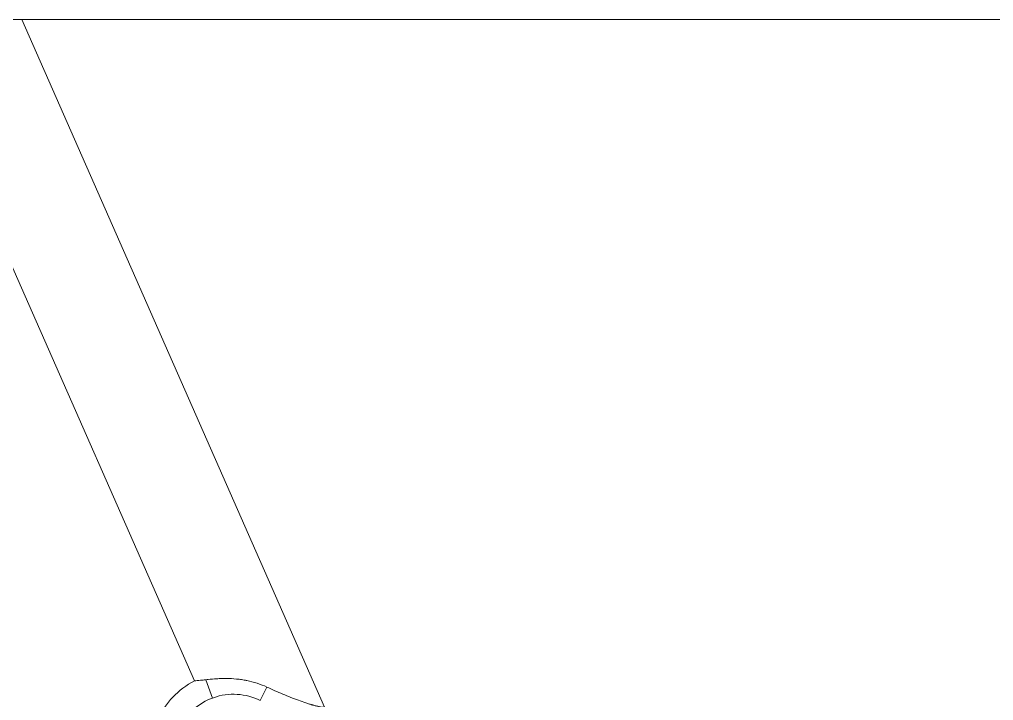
# Model space of a CAD drawing. Header units: millimetres. Extents: x 210 to 1075, y 109 to 733.
# Drawn here: x 577.7 to 671, y 667.6 to 732.8 of the extents above; entities that cross this region are included whole.
import ezdxf

# ---------------------------------------------------------------- set-up
doc = ezdxf.new("R2010")
doc.units = ezdxf.units.MM
doc.layers.add('core', color=7, linetype='Continuous', lineweight=20)

msp = doc.modelspace()

# ---------------------------------------------------------------- linework, layer by layer
at = {"layer": 'core', "lineweight": 18}
for p, q in [((577.917, 732.811), (566.562, 732.811)), ((566.562, 732.811), (594.445, 669.476)), ((606.916, 666.94), (577.917, 732.811)), ((717.557, 732.811), (577.917, 732.811))]:
    msp.add_line(p, q, dxfattribs=at)
at = {"layer": 'core', "lineweight": 13}
for p, q in [((596.182, 667.825), (595.54, 669.577)), ((601.388, 668.875), (600.751, 667.587))]:
    msp.add_line(p, q, dxfattribs=at)
at = {"layer": 'core', "lineweight": 18}
msp.add_arc((598.191, 662.407), 8, 117.91995, 155, dxfattribs=at)
at = {"layer": 'core', "lineweight": 13}
msp.add_arc((598.191, 662.407), 5.778, 63.69023, 155, dxfattribs=at)
at = {"layer": 'core', "lineweight": 18}
for points, knots in [([(601.388, 668.875), (601.081, 669.017), (600.767, 669.139), (600.127, 669.345), (599.801, 669.43), (599.428, 669.505), (599.386, 669.514), (599.303, 669.529), (599.261, 669.537), (599.136, 669.559), (598.887, 669.599), (598.64, 669.629), (598.15, 669.677), (597.828, 669.692), (597.434, 669.696), (597.316, 669.696), (597.199, 669.694), (597.122, 669.692), (597.083, 669.691), (596.89, 669.686), (596.741, 669.679), (596.303, 669.652), (596.028, 669.627), (595.704, 669.594), (595.608, 669.584), (595.514, 669.574), (595.453, 669.567), (595.422, 669.564), (595.271, 669.548), (595.155, 669.535), (594.934, 669.512), (594.829, 669.502), (594.629, 669.486), (594.535, 669.48), (594.445, 669.476)], [0, 0, 0, 0, 0.125, 0.125, 0.25, 0.25, 0.265625, 0.265625, 0.28125, 0.28125, 0.3125, 0.375, 0.375, 0.5, 0.5, 0.53125, 0.546875, 0.546875, 0.5625, 0.5625, 0.625, 0.625, 0.75, 0.75, 0.78125, 0.796875, 0.796875, 0.8125, 0.8125, 0.875, 0.875, 0.9375, 0.9375, 1, 1, 1, 1]), ([(606.916, 666.94), (606.838, 666.944), (606.756, 666.952), (606.583, 666.976), (606.492, 666.991), (606.303, 667.028), (606.205, 667.049), (606.002, 667.098), (605.897, 667.125), (605.762, 667.162), (605.735, 667.17), (605.68, 667.185), (605.652, 667.193), (605.569, 667.218), (605.513, 667.234), (605.345, 667.286), (605.231, 667.322), (604.885, 667.436), (604.648, 667.519), (604.286, 667.652), (604.164, 667.698), (603.98, 667.768), (603.918, 667.792), (603.794, 667.841), (603.732, 667.865), (603.419, 667.99), (603.168, 668.093), (602.663, 668.306), (602.41, 668.416), (601.9, 668.641), (601.645, 668.757), (601.388, 668.875)], [0, 0, 0, 0, 0.0625, 0.0625, 0.125, 0.125, 0.1875, 0.1875, 0.25, 0.25, 0.265625, 0.265625, 0.28125, 0.28125, 0.3125, 0.3125, 0.375, 0.375, 0.5, 0.5, 0.5625, 0.5625, 0.59375, 0.59375, 0.625, 0.625, 0.75, 0.75, 0.875, 0.875, 1, 1, 1, 1])]:
    msp.add_open_spline(points, degree=3, knots=knots, dxfattribs=at)

doc.saveas('drawing.dxf')
